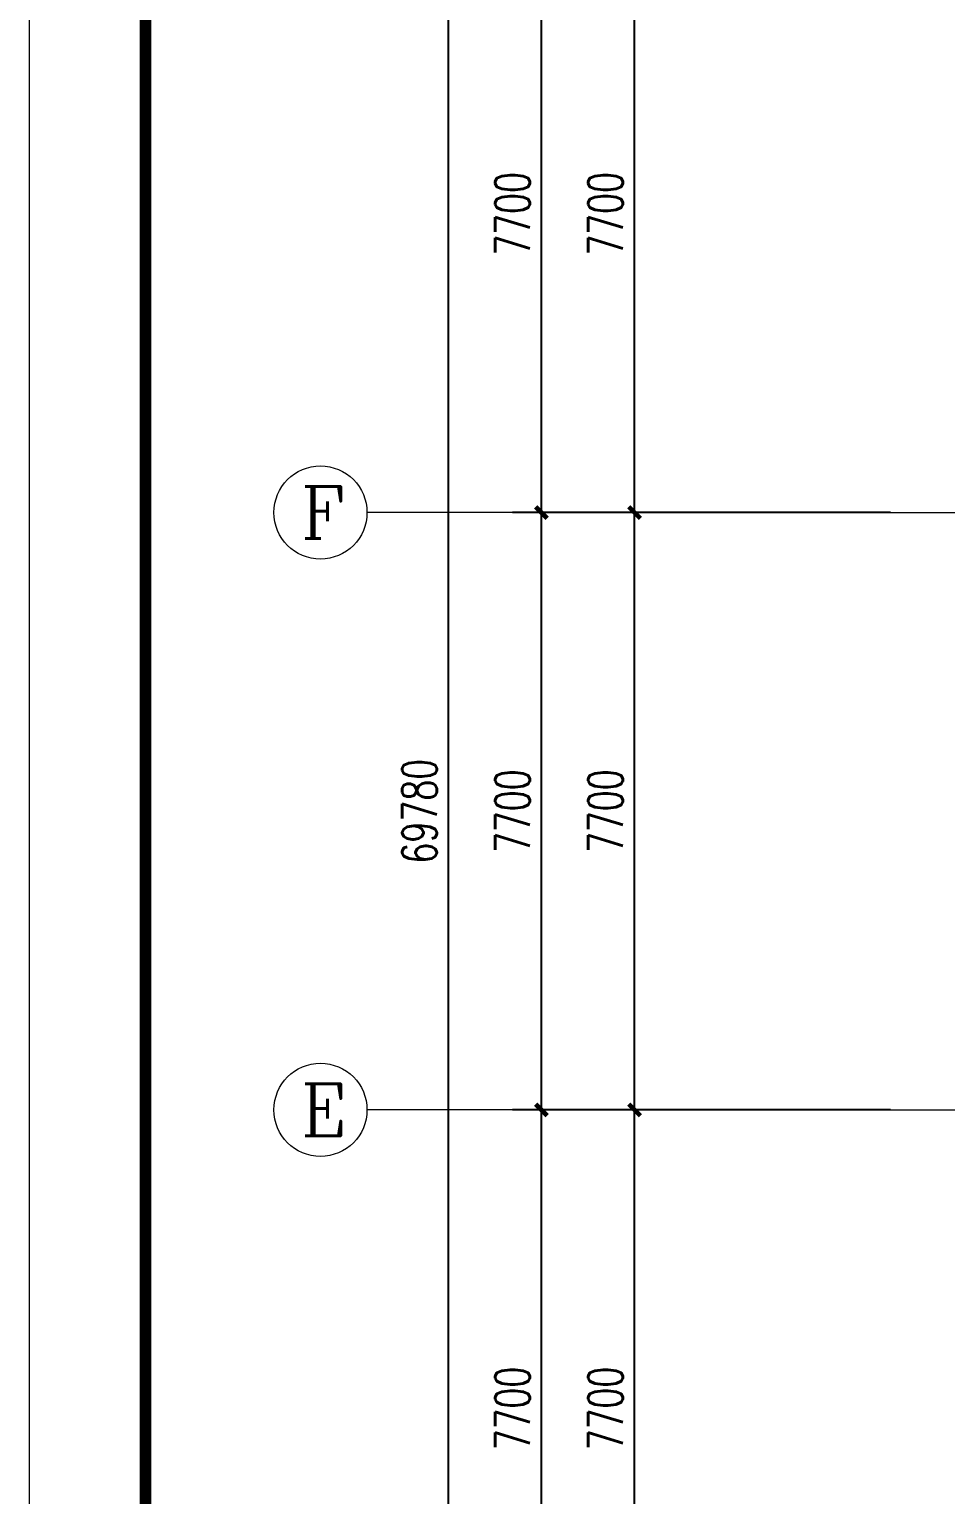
# Model space of a CAD drawing. Header units: inches. Extents: x -3733042 to -3450527, y 579159 to 997713.
# Drawn here: x -3561977 to -3550159, y 704028 to 722919 of the extents above; entities that cross this region are included whole.
import ezdxf

# ---------------------------------------------------------------- set-up
doc = ezdxf.new("R2010")
doc.units = ezdxf.units.IN
doc.header["$LTSCALE"] = 1000
doc.header["$MEASUREMENT"] = 0
doc.linetypes.add('DOTE', pattern=[2.42, 2, -0.2, 0.02, -0.2])
doc.layers.get('0').update_dxf_attribs({"lineweight": 18})
for name, color, linetype, lineweight in [('AXIS', 30, 'Continuous', 18), ('AXIS_TEXT', 7, 'Continuous', 18), ('DOTE', 14, 'DOTE', 18), ('PUB_TITLE', 153, 'Continuous', 18)]:
    doc.layers.add(name, color=color, linetype=linetype, lineweight=lineweight)
doc.styles.add('_TCH_AXIS', font='complex.shx', dxfattribs={"bigfont": 'gbcbig.shx'})
doc.styles.add('_TCH_DIM_T3', font='simplex.shx', dxfattribs={"width": 0.705882, "bigfont": 'gbcbig.shx'})
doc.styles.add('COMPLEX', font='complex.shx')
doc.dimstyles.new('_TCH_ARCH&&150', dxfattribs={"dimtxt": 446.25, "dimasz": 150, "dimexe": 375, "dimexo": 450, "dimgap": 150, "dimtad": 1, "dimdec": 0, "dimzin": 0, "dimdsep": 46, "dimtxsty": '_TCH_DIM_T3', "dimblk": 'ARCHTICK', "dimcen": 0.09, "dimdle": 300, "dimclrt": 7, "dimazin": 2, "dimtfac": 1, "dimtdec": 0, "dimtix": 1, "dimtmove": 2, "dimatfit": 3, "dimfxl": 1, "dimtolj": 1, "dimarcsym": 0})

# ---------------------------------------------------------------- blocks, each defined once
blk = doc.blocks.new('_ArchTick_2')
at = {"color": 0, "linetype": 'ByBlock'}
blk.add_lwpolyline([(-0.5, -0.5, 0.4, 0.4, 0), (0.5, 0.5, 0.4, 0.4, 0)], format="xyseb", dxfattribs=at)
blk = doc.blocks.new('*X512')
at = {"layer": 'AXIS', "color": 0, "lineweight": -2}
for p, q in [((-3550872, 708989), (-3554547, 708989)), ((-3554172, 701289), (-3554172, 708989)), ((-3550872, 701289), (-3554547, 701289))]:
    blk.add_line(p, q, dxfattribs=at)
at = {"layer": 'AXIS', "color": 0, "lineweight": -2, "xscale": 150, "yscale": 150, "zscale": 150}
for p, rotation in [((-3554172, 708989), 90), ((-3554172, 701289), 270)]:
    blk.add_blockref('_ArchTick_2', p, dxfattribs=dict(at, rotation=rotation))
at = {"layer": 'AXIS', "color": 7, "insert": (-3554545, 705139), "char_height": 446.2, "width": 1665, "attachment_point": 5, "rotation": 90, "style": '_TCH_DIM_T3'}
blk.add_mtext('7700', dxfattribs=at)
blk = doc.blocks.new('_ARCHTICK')
at = {"color": 0, "linetype": 'ByBlock', "const_width": 0.4}
blk.add_lwpolyline([(-0.5, -0.5), (0.5, 0.5)], dxfattribs=at)
blk = doc.blocks.new('*X513')
at = {"layer": 'AXIS', "color": 0, "lineweight": -2}
for p, q in [((-3550872, 716689), (-3554547, 716689)), ((-3554172, 708989), (-3554172, 716689)), ((-3550872, 708989), (-3554547, 708989))]:
    blk.add_line(p, q, dxfattribs=at)
at = {"layer": 'AXIS', "color": 0, "lineweight": -2, "xscale": 150, "yscale": 150, "zscale": 150}
for p, rotation in [((-3554172, 716689), 90), ((-3554172, 708989), 270)]:
    blk.add_blockref('_ArchTick_2', p, dxfattribs=dict(at, rotation=rotation))
at = {"layer": 'AXIS', "color": 7, "insert": (-3554545, 712839), "char_height": 446.2, "width": 1665, "attachment_point": 5, "rotation": 90, "style": '_TCH_DIM_T3'}
blk.add_mtext('7700', dxfattribs=at)
blk = doc.blocks.new('*X514')
at = {"layer": 'AXIS', "color": 0, "lineweight": -2}
for p, q in [((-3550872, 724389), (-3554547, 724389)), ((-3554172, 716689), (-3554172, 724389)), ((-3550872, 716689), (-3554547, 716689))]:
    blk.add_line(p, q, dxfattribs=at)
at = {"layer": 'AXIS', "color": 0, "lineweight": -2, "xscale": 150, "yscale": 150, "zscale": 150}
for p, rotation in [((-3554172, 724389), 90), ((-3554172, 716689), 270)]:
    blk.add_blockref('_ArchTick_2', p, dxfattribs=dict(at, rotation=rotation))
at = {"layer": 'AXIS', "color": 7, "insert": (-3554545, 720539), "char_height": 446.2, "width": 1665, "attachment_point": 5, "rotation": 90, "style": '_TCH_DIM_T3'}
blk.add_mtext('7700', dxfattribs=at)
blk = doc.blocks.new('*X523')
at = {"layer": 'AXIS', "color": 0, "lineweight": -2}
for p, q in [((-3552072, 708989), (-3555747, 708989)), ((-3555372, 701289), (-3555372, 708989)), ((-3552072, 701289), (-3555747, 701289))]:
    blk.add_line(p, q, dxfattribs=at)
at = {"layer": 'AXIS', "color": 0, "lineweight": -2, "xscale": 150, "yscale": 150, "zscale": 150}
for p, rotation in [((-3555372, 708989), 90), ((-3555372, 701289), 270)]:
    blk.add_blockref('_ArchTick_2', p, dxfattribs=dict(at, rotation=rotation))
at = {"layer": 'AXIS', "color": 7, "insert": (-3555745, 705139), "char_height": 446.2, "width": 1665, "attachment_point": 5, "rotation": 90, "style": '_TCH_DIM_T3'}
blk.add_mtext('7700', dxfattribs=at)
blk = doc.blocks.new('*X524')
at = {"layer": 'AXIS', "color": 0, "lineweight": -2}
for p, q in [((-3552072, 716689), (-3555747, 716689)), ((-3555372, 708989), (-3555372, 716689)), ((-3552072, 708989), (-3555747, 708989))]:
    blk.add_line(p, q, dxfattribs=at)
at = {"layer": 'AXIS', "color": 0, "lineweight": -2, "xscale": 150, "yscale": 150, "zscale": 150}
for p, rotation in [((-3555372, 716689), 90), ((-3555372, 708989), 270)]:
    blk.add_blockref('_ArchTick_2', p, dxfattribs=dict(at, rotation=rotation))
at = {"layer": 'AXIS', "color": 7, "insert": (-3555745, 712839), "char_height": 446.2, "width": 1665, "attachment_point": 5, "rotation": 90, "style": '_TCH_DIM_T3'}
blk.add_mtext('7700', dxfattribs=at)
blk = doc.blocks.new('*X525')
at = {"layer": 'AXIS', "color": 0, "lineweight": -2}
for p, q in [((-3552072, 724389), (-3555747, 724389)), ((-3555372, 716689), (-3555372, 724389)), ((-3552072, 716689), (-3555747, 716689))]:
    blk.add_line(p, q, dxfattribs=at)
at = {"layer": 'AXIS', "color": 0, "lineweight": -2, "xscale": 150, "yscale": 150, "zscale": 150}
for p, rotation in [((-3555372, 724389), 90), ((-3555372, 716689), 270)]:
    blk.add_blockref('_ArchTick_2', p, dxfattribs=dict(at, rotation=rotation))
at = {"layer": 'AXIS', "color": 7, "insert": (-3555745, 720539), "char_height": 446.2, "width": 1665, "attachment_point": 5, "rotation": 90, "style": '_TCH_DIM_T3'}
blk.add_mtext('7700', dxfattribs=at)
blk = doc.blocks.new('*X530')
at = {"layer": 'AXIS', "color": 0, "lineweight": -2}
for p, q in [((-3552072, 747729), (-3556947, 747729)), ((-3556572, 677949), (-3556572, 747729)), ((-3552072, 677949), (-3556947, 677949))]:
    blk.add_line(p, q, dxfattribs=at)
at = {"layer": 'AXIS', "color": 0, "lineweight": -2, "xscale": 150, "yscale": 150, "zscale": 150}
for p, rotation in [((-3556572, 747729), 90), ((-3556572, 677949), 270)]:
    blk.add_blockref('_ArchTick_2', p, dxfattribs=dict(at, rotation=rotation))
at = {"layer": 'AXIS', "color": 7, "insert": (-3556945, 712839), "char_height": 446.2, "width": 2115, "attachment_point": 5, "rotation": 90, "style": '_TCH_DIM_T3'}
blk.add_mtext('69780', dxfattribs=at)
blk = doc.blocks.new('_AXISO')
blk.add_circle((0, 0), 0.5)
at = {"layer": 'AXIS_TEXT', "style": 'COMPLEX', "width": 1.04167}
blk.add_attdef('A', (-0.25, -0.28), '', height=0.56, dxfattribs=at)

msp = doc.modelspace()

# ---------------------------------------------------------------- linework, layer by layer
at = {"layer": 'AXIS'}
for p, q in [((-3551621.9, 716689.3), (-3557621.9, 716689.3)), ((-3551621.9, 708989.3), (-3557621.9, 708989.3))]:
    msp.add_line(p, q, dxfattribs=at)
at = {"layer": 'DOTE'}
for p, q in [((-3551124.3, 716689.3), (-3511272.1, 716689.3)), ((-3551124.3, 708989.3), (-3511272.1, 708989.3))]:
    msp.add_line(p, q, dxfattribs=at)
at = {"layer": 'PUB_TITLE'}
msp.add_lwpolyline([(-3561976.8, 656012.6), (-3498976.8, 656012.6), (-3498976.8, 767462.6), (-3561976.8, 767462.6)], close=True, dxfattribs=at)
msp.add_lwpolyline([(-3560476.8, 657512.6, 150, 150, 0), (-3500476.8, 657512.6, 150, 150, 0), (-3500476.8, 763712.6, 150, 150, 0), (-3560476.8, 763712.6, 150, 150, 0)], format="xyseb", close=True, dxfattribs=at)

# ---------------------------------------------------------------- block references
at = {"layer": 'AXIS'}
ref = msp.add_blockref('_AXISO', (-3558221.9, 716689.3), dxfattribs=dict(at, xscale=1200, yscale=1200, zscale=1200))
ref.add_attrib('A', 'F', (-3558476.4, 716355.3), dxfattribs={"layer": 'AXIS_TEXT', "height": 668.2, "style": '_TCH_AXIS'})
ref = msp.add_blockref('_AXISO', (-3558221.9, 708989.3), dxfattribs=dict(at, xscale=1200, yscale=1200, zscale=1200))
ref.add_attrib('A', 'E', (-3558476.4, 708655.3), dxfattribs={"layer": 'AXIS_TEXT', "height": 668.2, "style": '_TCH_AXIS'})

# ---------------------------------------------------------------- dimensions: what is measured, and where the dimension line sits
for base, p1, p2, picture, middle in [((-3556571.9, 747729.3), (-3551621.9, 677949.3), (-3551621.9, 747729.3), '*X530', (-3556945, 712839.3)), ((-3555371.9, 724389.3), (-3551621.9, 716689.3), (-3551621.9, 724389.3), '*X525', (-3555745, 720539.3)), ((-3554171.9, 724389.3), (-3550421.9, 716689.3), (-3550421.9, 724389.3), '*X514', (-3554545, 720539.3)), ((-3555371.9, 716689.3), (-3551621.9, 708989.3), (-3551621.9, 716689.3), '*X524', (-3555745, 712839.3)), ((-3554171.9, 716689.3), (-3550421.9, 708989.3), (-3550421.9, 716689.3), '*X513', (-3554545, 712839.3)), ((-3555371.9, 708989.3), (-3551621.9, 701289.3), (-3551621.9, 708989.3), '*X523', (-3555745, 705139.3)), ((-3554171.9, 708989.3), (-3550421.9, 701289.3), (-3550421.9, 708989.3), '*X512', (-3554545, 705139.3))]:
    dim = msp.add_linear_dim(base=base, p1=p1, p2=p2, angle=90, dimstyle='_TCH_ARCH&&150', override={"dimsah": 1, "dimtzin": 0}, dxfattribs=at)
    dim.commit()
    dim.dimension.update_dxf_attribs({"geometry": picture, "text_midpoint": middle})

doc.saveas('drawing.dxf')
